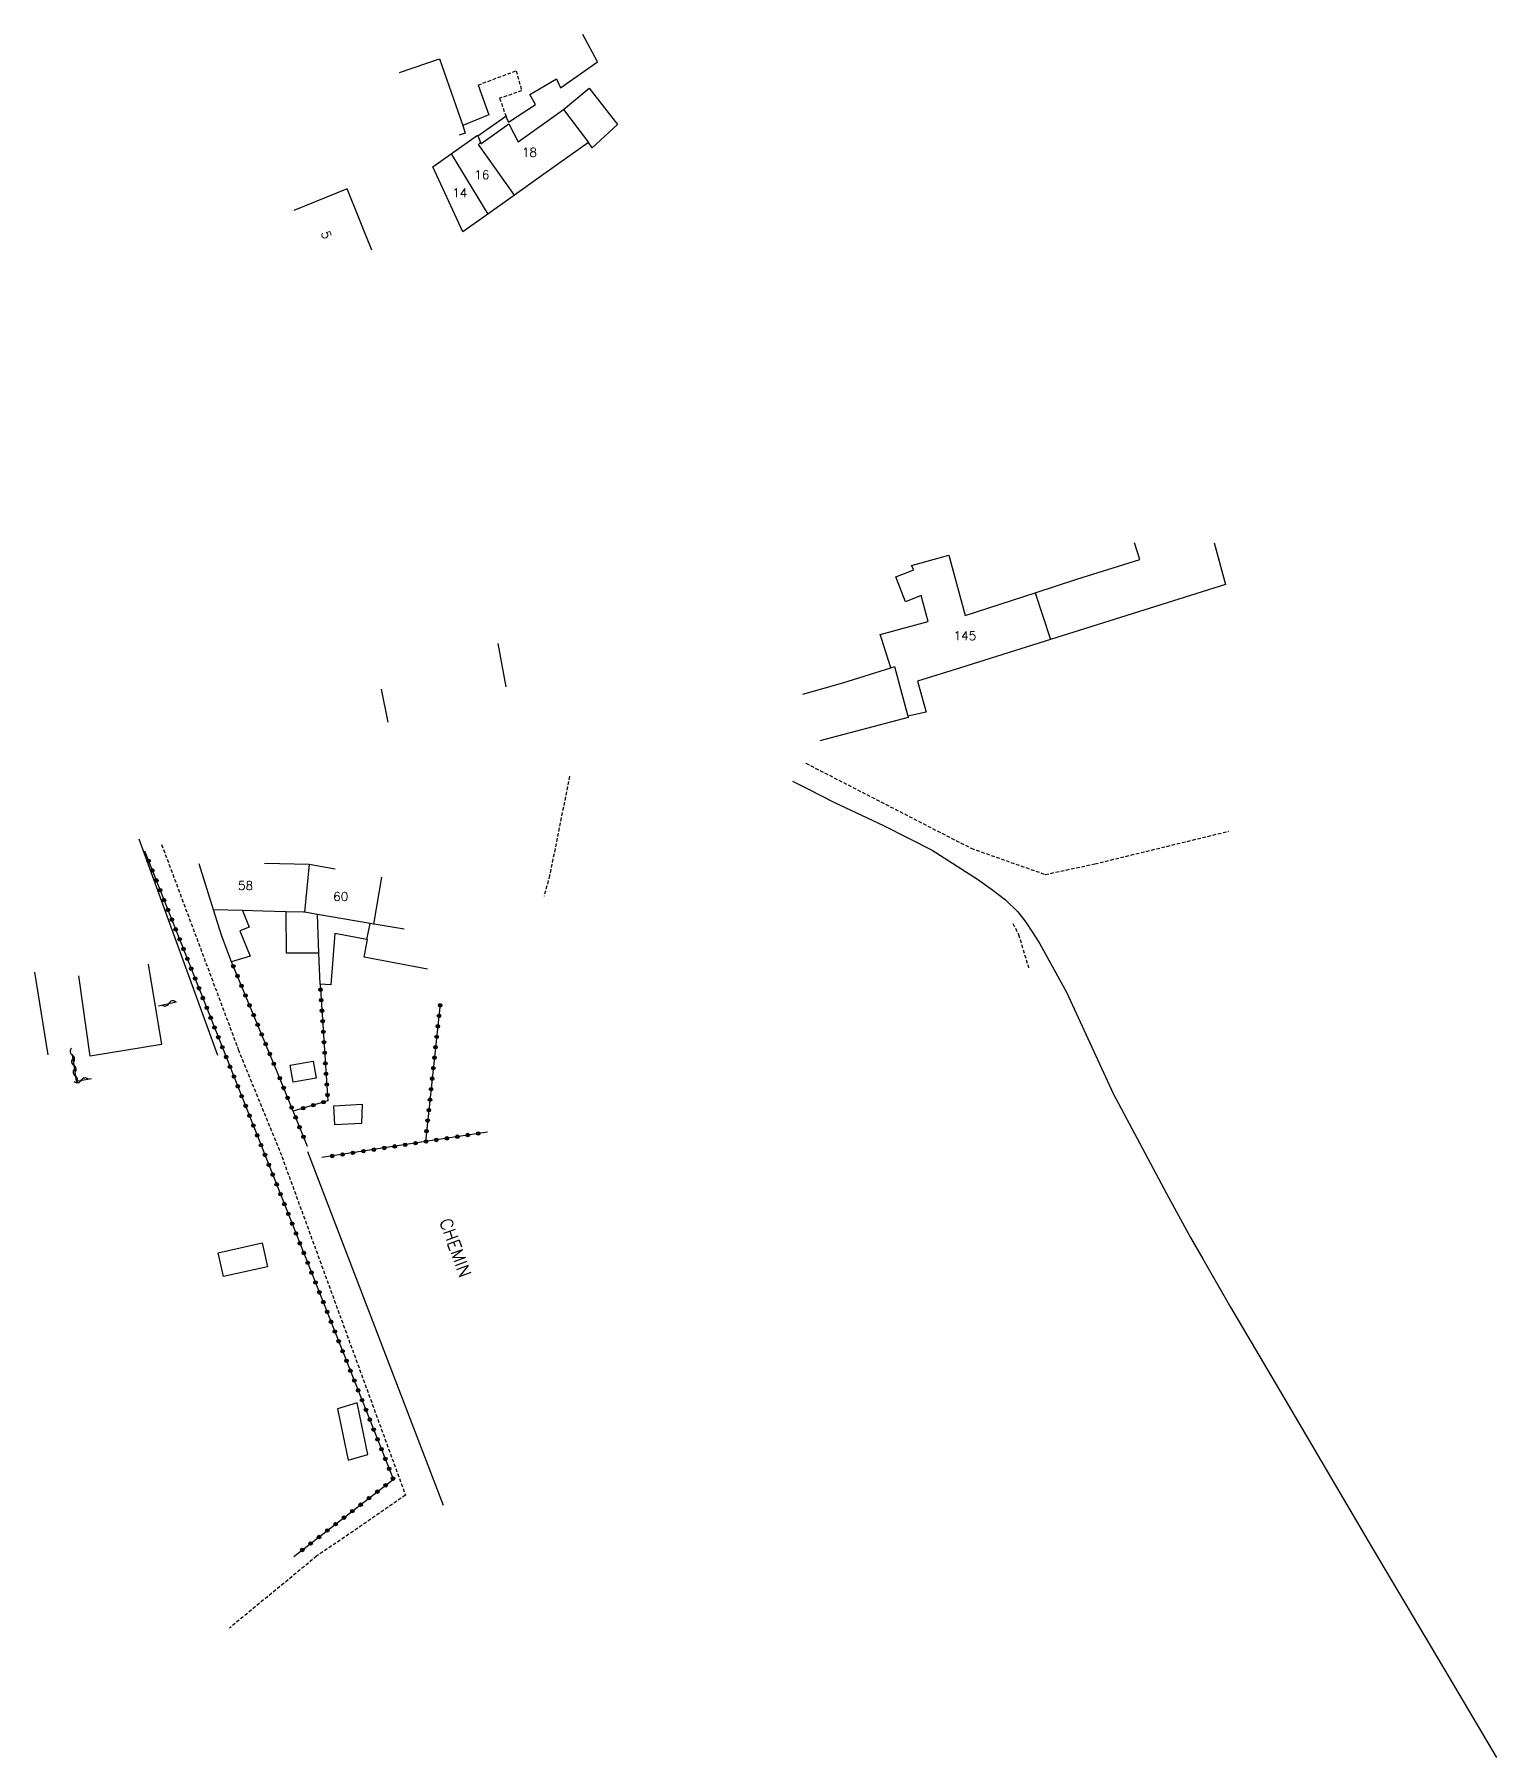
# Model space of a CAD drawing. Header units: millimetres. Extents: x 147003 to 147977, y 131000 to 131734.
# Drawn here: x 147769.3 to 147977.1, y 131000 to 131245.1 of the extents above; entities that cross this region are included whole.
import ezdxf
from ezdxf.enums import TextEntityAlignment as Align

# ---------------------------------------------------------------- set-up
doc = ezdxf.new("R2010")
doc.units = ezdxf.units.MM
doc.linetypes.add('DASHED', pattern=[0.75, 0.5, -0.25])
doc.layers.get('0').update_dxf_attribs({"linetype": 'CONTINUOUS'})
for name, color, linetype in [('W0001', 6, 'DASHED'), ('W0008', 7, 'CONTINUOUS'), ('W0014', 7, 'CONTINUOUS'), ('W0070', 7, 'DASHED'), ('W0100', 7, 'CONTINUOUS'), ('W0101', 7, 'CONTINUOUS'), ('W0104', 1, 'CONTINUOUS'), ('W0112', 1, 'DASHED'), ('W0303', 7, 'CONTINUOUS'), ('W0310', 3, 'CONTINUOUS'), ('W0323', 7, 'CONTINUOUS'), ('W0989', 7, 'CONTINUOUS'), ('W0991', 7, 'CONTINUOUS'), ('W1102', 7, 'CONTINUOUS')]:
    doc.layers.add(name, color=color, linetype=linetype)
doc.styles.get("Standard").update_dxf_attribs({"font": 'romans.shx', "width": 0.85})

# ---------------------------------------------------------------- blocks, each defined once
blk = doc.blocks.new('t323o')
at = {"color": 0, "linetype": 'Continuous'}
for radius in [0.25, 0.15]:
    blk.add_circle((0, 0), radius, dxfattribs=at)
blk = doc.blocks.new('t310o')
at = {"color": 0, "linetype": 'Continuous'}
for centre, start, end in [((-0.5, 0.38), 216.8699, 323.1304), ((0.5, -0.37), 36.8699, 143.1303)]:
    blk.add_arc(centre, 0.625, start, end, dxfattribs=at)

msp = doc.modelspace()

# ---------------------------------------------------------------- linework, layer by layer
at = {"layer": 'W0001'}
for points in [[(147878.93, 131141.41), (147902.43, 131129.31), (147912.97, 131125.59)], [(147912.97, 131125.59), (147920.02, 131127.1), (147939.06, 131131.75)]]:
    msp.add_lwpolyline(points, dxfattribs=at)
at = {"layer": 'W0008'}
for points in [[(147910.19, 131118.83), (147911.2, 131117.29), (147912.17, 131115.74), (147915.98, 131108.83), (147922.63, 131094.42)], [(147922.63, 131094.42), (147930.18, 131080.22), (147933.61, 131073.98), (147935.35, 131070.92), (147939.31, 131064.04), (147946.28, 131052.23), (147959.46, 131029.83), (147969.64, 131012.64), (147977.12, 131000)]]:
    msp.add_lwpolyline(points, dxfattribs=at)
at = {"layer": 'W0014'}
msp.add_lwpolyline([(147877.03, 131138.84), (147879.11, 131137.82), (147883.02, 131135.85), (147889.98, 131132.54), (147896.86, 131129.05), (147903.32, 131124.94), (147905.33, 131123.49), (147907.3, 131121.97), (147909.07, 131120.27), (147910.19, 131118.83)], dxfattribs=at)
at = {"layer": 'W0070'}
msp.add_lwpolyline([(147787.33, 131129.86), (147798.23, 131100.7), (147804.42, 131085.48), (147822.01, 131037.3), (147809.36, 131028.62), (147796.97, 131018.4)], dxfattribs=at)
at = {"layer": 'W0100', "flags": 128}
msp.add_lwpolyline([(147817.24, 131214.36), (147813.73, 131223.09), (147813.73, 131223.09), (147806.11, 131220.03)], dxfattribs=at)
msp.add_lwpolyline([(147817.24, 131214.36), (147813.73, 131223.09), (147813.73, 131223.09), (147806.11, 131220.03)], dxfattribs=at)
at = {"layer": 'W0101'}
for points in [[(147821.14, 131239.63), (147826.84, 131241.61), (147830.14, 131232.13), (147830.51, 131231.04), (147829.62, 131230.72)], [(147838.03, 131229.77), (147844.47, 131234.37)], [(147844.47, 131234.37), (147848.02, 131229.68)], [(147832.65, 131229.69), (147832.71, 131229.51), (147836.7, 131232.34), (147838.03, 131229.77)], [(147828.51, 131228.07), (147832.26, 131230.73), (147832.29, 131230.64), (147832.65, 131229.69)], [(147848.02, 131229.68), (147841.36, 131224.94)], [(147825.91, 131226.23), (147828.51, 131228.07)], [(147833.69, 131219.49), (147830.17, 131216.98), (147825.91, 131226.23)], [(147841.36, 131224.94), (147837.52, 131222.21)], [(147837.52, 131222.21), (147833.69, 131219.49)], [(147891, 131154.97), (147889.68, 131159.17), (147889.51, 131159.71), (147896.32, 131161.55), (147895.32, 131165.25), (147893.08, 131164.38), (147891.7, 131167.93), (147894.28, 131168.93), (147893.94, 131169.54), (147899.26, 131170.98), (147901.57, 131162.4), (147911.53, 131165.65), (147913.7, 131159), (147900.89, 131154.97), (147894.82, 131153.06), (147896.01, 131148.66), (147893.43, 131148.11)], [(147878.5, 131151.22), (147884.2, 131152.83), (147891, 131154.97)], [(147893.43, 131148.11), (147893.43, 131148.11), (147893.49, 131147.9), (147880.92, 131144.62)], [(147794.69, 131120.56), (147792.65, 131127.1), (147792.65, 131127.1), (147792.65, 131127.1)], [(147801.98, 131127.21), (147808.32, 131127.04)], [(147808.32, 131127.04), (147807.64, 131120.22)], [(147808.32, 131127.04), (147811.99, 131126.37), (147811.99, 131126.37), (147811.99, 131126.37), (147811.99, 131126.37)], [(147801.74, 131120.38), (147798.85, 131120.46), (147794.69, 131120.56)], [(147807.64, 131120.22), (147807.52, 131120.24), (147807.52, 131120.23), (147805.05, 131120.3), (147801.74, 131120.38)], [(147817.46, 131118.54), (147817.46, 131118.54), (147816.97, 131118.62), (147809.49, 131119.9), (147807.64, 131120.22)], [(147821.8, 131117.8), (147817.54, 131118.53), (147817.46, 131118.54)], [(147785.42, 131112.82), (147787.33, 131101.41), (147777.18, 131099.74)], [(147777.18, 131099.74), (147775.54, 131111.19), (147775.54, 131111.19), (147775.54, 131111.19), (147775.54, 131111.19), (147775.54, 131111.19)]]:
    msp.add_lwpolyline(points, dxfattribs=at)
at = {"layer": 'W0104'}
for points in [[(147832.29, 131230.64), (147836.27, 131233.43), (147836.36, 131233.22), (147836.65, 131232.57), (147840.51, 131235.09), (147839.67, 131236.51), (147843.46, 131238.76), (147844.03, 131237.47), (147849.31, 131241.17), (147847.23, 131245.06), (147847.23, 131245.06), (147847.23, 131245.06)], [(147832.32, 131237.86), (147832.32, 131237.86), (147833.86, 131233.61), (147830.14, 131232.13)], [(147844.47, 131234.37), (147848.13, 131237.43), (147852.13, 131232.24), (147848.55, 131228.95), (147848.02, 131229.68)], [(147911.53, 131165.65), (147917.43, 131167.58), (147917.43, 131167.58), (147926.39, 131170.39), (147925.64, 131172.77)], [(147936.96, 131172.77), (147938.57, 131166.83), (147913.7, 131159)], [(147798.85, 131120.46), (147799.8, 131118.12), (147798.45, 131117.57), (147799.91, 131113.99), (147797.27, 131113.16), (147795.87, 131116.8), (147794.69, 131120.56)], [(147809.7, 131114.4), (147805.07, 131114.38), (147805.05, 131120.3)], [(147825.12, 131112.12), (147816.14, 131113.81), (147816.61, 131116.32), (147816.53, 131116.34), (147811.96, 131117.19), (147811.4, 131109.9), (147809.86, 131110.01), (147809.7, 131114.4), (147809.49, 131119.9)], [(147816.53, 131116.34), (147816.97, 131118.62)]]:
    msp.add_lwpolyline(points, dxfattribs=at)
for points in [[(147806.02, 131096.04), (147805.59, 131098.45), (147808.86, 131099.03), (147809.29, 131096.61)], [(147811.98, 131089.98), (147811.83, 131092.7), (147815.82, 131092.92), (147815.75, 131090.19)], [(147795.38, 131071.79), (147801.62, 131073.18), (147802.37, 131069.8), (147796.13, 131068.41)], [(147813.86, 131042.29), (147816.65, 131043.1), (147815.12, 131050.43), (147812.33, 131049.61)]]:
    msp.add_lwpolyline(points, close=True, dxfattribs=at)
at = {"layer": 'W0112'}
for points in [[(147832.32, 131237.86), (147837.74, 131239.9), (147838.52, 131237.04), (147835.38, 131235.98), (147836.36, 131233.22)], [(147845.33, 131139.56), (147845.33, 131139.56), (147842.5, 131125.44), (147841.71, 131122.52)], [(147908.37, 131118.61), (147909.17, 131117.05), (147910.59, 131112.32)]]:
    msp.add_lwpolyline(points, dxfattribs=at)
at = {"layer": 'W0303'}
for points in [[(147784.1, 131130.67), (147795.27, 131099.87)], [(147769.25, 131111.7), (147771.15, 131099.95)], [(147808.08, 131086.2), (147827.36, 131035.91)]]:
    msp.add_lwpolyline(points, dxfattribs=at)
at = {"layer": 'W0310'}
for points in [[(147786.91, 131106.9), (147789.43, 131107.48)], [(147774.62, 131100.03), (147775.16, 131096.18), (147777.38, 131096.56)]]:
    msp.add_lwpolyline(points, dxfattribs=at)
at = {"layer": 'W0323'}
for points in [[(147806.15, 131028.6), (147820.28, 131039.57), (147795.87, 131101.26), (147784.93, 131128.91)], [(147803.86, 131097.29), (147797.27, 131113.16)], [(147809.86, 131110.01), (147810.97, 131093.4), (147806.02, 131091.92)], [(147826.95, 131107.18), (147824.84, 131087.6)], [(147808.06, 131086.88), (147806.02, 131091.92), (147803.86, 131097.29)], [(147833.67, 131088.96), (147824.84, 131087.6), (147810.1, 131085.32)]]:
    msp.add_lwpolyline(points, dxfattribs=at)
at = {"layer": 'W1102'}
for points in [[(147837.52, 131222.21), (147832.39, 131229.41), (147832.65, 131229.69)], [(147828.51, 131228.07), (147833.69, 131219.49)], [(147891, 131154.97), (147891.55, 131155.15), (147893.43, 131148.11)], [(147818.59, 131125.19), (147817.46, 131118.54)]]:
    msp.add_lwpolyline(points, dxfattribs=at)
at = {"layer": 'W1102', "flags": 128}
for points in [[(147836.3, 131152.28), (147835.2, 131158.44)], [(147819.55, 131147.26), (147818.6, 131151.95)]]:
    msp.add_lwpolyline(points, dxfattribs=at)

# ---------------------------------------------------------------- block references
at = {"layer": 'W0310'}
for p, rotation in [((147788.37, 131107.24), 12.87500155968435), ((147774.64, 131099.9), 278.0049570573294), ((147774.85, 131098.42), 278.0049570573294), ((147775.06, 131096.93), 278.0049570573294), ((147775.9, 131096.31), 9.529393619740775)]:
    msp.add_blockref('t310o', p, dxfattribs=dict(at, rotation=rotation))
at = {"layer": 'W0323'}
for p, rotation in [((147785.47, 131127.54), 111.5788499203796), ((147786.02, 131126.15), 111.5788499203796), ((147786.58, 131124.75), 111.5788499203796), ((147787.13, 131123.36), 111.5788499203796), ((147787.68, 131121.96), 111.5788499203796), ((147788.23, 131120.57), 111.5788499203796), ((147788.78, 131119.17), 111.5788499203796), ((147789.33, 131117.78), 111.5788499203796), ((147789.89, 131116.38), 111.5788499203796), ((147790.44, 131114.99), 111.5788499203796), ((147790.99, 131113.59), 111.5788499203796), ((147791.54, 131112.2), 111.5788499203796), ((147797.53, 131112.53), 112.5359702188184), ((147798.11, 131111.14), 112.5359702188184), ((147792.09, 131110.8), 111.5788499203796), ((147792.64, 131109.41), 111.5788499203796), ((147798.68, 131109.76), 112.5359702188184), ((147809.92, 131109.2), 273.8044629845225), ((147793.2, 131108.01), 111.5788499203796), ((147793.75, 131106.62), 111.5788499203796), ((147799.26, 131108.37), 112.5359702188184), ((147799.83, 131106.99), 112.5359702188184), ((147810.02, 131107.71), 273.8044629845225), ((147826.93, 131106.98), 263.8592953646919), ((147794.3, 131105.22), 111.5788499203796), ((147794.85, 131103.83), 111.5788499203796), ((147800.41, 131105.6), 112.5359702188184), ((147800.98, 131104.22), 112.5359702188184), ((147810.12, 131106.21), 273.8044629845225), ((147810.22, 131104.71), 273.8044629845225), ((147826.61, 131104), 263.8592953646919), ((147826.77, 131105.49), 263.8592953646919), ((147795.4, 131102.43), 111.5788499203796), ((147801.56, 131102.83), 112.5359702188184), ((147802.13, 131101.45), 112.5359702188184), ((147810.32, 131103.22), 273.8044629845225), ((147810.42, 131101.72), 273.8044629845225), ((147826.44, 131102.51), 263.8592953646919), ((147795.96, 131101.04), 111.591663823496), ((147796.51, 131099.64), 111.591663823496), ((147802.71, 131100.06), 112.5359702188184), ((147810.52, 131100.22), 273.8044629845225), ((147826.12, 131099.53), 263.8592953646919), ((147826.28, 131101.02), 263.8592953646919), ((147797.06, 131098.25), 111.591663823496), ((147797.61, 131096.86), 111.591663823496), ((147803.28, 131098.67), 112.5359702188184), ((147804.13, 131096.62), 111.9944848123436), ((147810.61, 131098.73), 273.8044629845225), ((147810.71, 131097.23), 273.8044629845225), ((147825.8, 131096.54), 263.8592953646919), ((147825.96, 131098.04), 263.8592953646919), ((147798.16, 131095.46), 111.591663823496), ((147798.71, 131094.07), 111.591663823496), ((147804.69, 131095.23), 111.9944848123436), ((147810.81, 131095.73), 273.8044629845225), ((147810.91, 131094.24), 273.8044629845225), ((147825.64, 131095.05), 263.8592953646919), ((147799.27, 131092.67), 111.591663823496), ((147805.25, 131093.83), 111.9944848123436), ((147805.81, 131092.44), 111.9944848123436), ((147807.46, 131092.35), 196.5875649893025), ((147808.9, 131092.78), 196.5875649893025), ((147810.34, 131093.21), 196.5875649893025), ((147825.32, 131092.07), 263.8592953646919), ((147825.48, 131093.56), 263.8592953646919), ((147799.82, 131091.28), 111.591663823496), ((147800.37, 131089.88), 111.591663823496), ((147806.38, 131091.05), 111.991129917024), ((147806.94, 131089.66), 111.991129917024), ((147825.16, 131090.58), 263.8592953646919), ((147800.92, 131088.49), 111.591663823496), ((147801.47, 131087.09), 111.591663823496), ((147807.5, 131088.27), 111.991129917024), ((147818.99, 131086.69), 188.7937513207559), ((147820.47, 131086.92), 188.7937513207559), ((147821.95, 131087.15), 188.7937513207559), ((147823.44, 131087.38), 188.7937513207559), ((147824.92, 131087.61), 188.7957287061085), ((147825, 131089.09), 263.8592953646919), ((147826.4, 131087.84), 188.7957287061085), ((147827.88, 131088.07), 188.7957287061085), ((147829.37, 131088.3), 188.7957287061085), ((147830.85, 131088.53), 188.7957287061085), ((147832.33, 131088.76), 188.7957287061085), ((147802.03, 131085.7), 111.591663823496), ((147802.58, 131084.3), 111.591663823496), ((147811.58, 131085.54), 188.7937513207559), ((147813.06, 131085.77), 188.7937513207559), ((147814.54, 131086), 188.7937513207559), ((147816.02, 131086.23), 188.7937513207559), ((147817.51, 131086.46), 188.7937513207559), ((147803.13, 131082.91), 111.591663823496), ((147803.68, 131081.51), 111.591663823496), ((147804.23, 131080.12), 111.591663823496), ((147804.79, 131078.72), 111.591663823496), ((147805.34, 131077.33), 111.591663823496), ((147805.89, 131075.93), 111.591663823496), ((147806.44, 131074.54), 111.591663823496), ((147806.99, 131073.14), 111.591663823496), ((147807.55, 131071.75), 111.591663823496), ((147808.1, 131070.36), 111.591663823496), ((147808.65, 131068.96), 111.591663823496), ((147809.2, 131067.57), 111.591663823496), ((147809.75, 131066.17), 111.591663823496), ((147810.31, 131064.78), 111.591663823496), ((147810.86, 131063.38), 111.591663823496), ((147811.41, 131061.99), 111.591663823496), ((147811.96, 131060.59), 111.591663823496), ((147812.51, 131059.2), 111.591663823496), ((147813.07, 131057.8), 111.591663823496), ((147813.62, 131056.41), 111.591663823496), ((147814.17, 131055.01), 111.591663823496), ((147814.72, 131053.62), 111.591663823496), ((147815.27, 131052.22), 111.591663823496), ((147815.83, 131050.83), 111.591663823496), ((147816.38, 131049.43), 111.591663823496), ((147816.93, 131048.04), 111.591663823496), ((147817.48, 131046.64), 111.591663823496), ((147818.03, 131045.25), 111.591663823496), ((147818.59, 131043.85), 111.591663823496), ((147819.14, 131042.46), 111.591663823496), ((147819.69, 131041.07), 111.591663823496), ((147818, 131037.8), 37.79745523789683), ((147819.19, 131038.72), 37.79745523789683), ((147820.24, 131039.67), 111.591663823496), ((147815.63, 131035.96), 37.79745523789683), ((147816.81, 131036.88), 37.79745523789683), ((147812.07, 131033.2), 37.79745523789683), ((147813.26, 131034.12), 37.79745523789683), ((147814.44, 131035.04), 37.79745523789683), ((147808.52, 131030.44), 37.79745523789683), ((147809.7, 131031.36), 37.79745523789683), ((147810.89, 131032.28), 37.79745523789683), ((147807.33, 131029.52), 37.79745523789683)]:
    msp.add_blockref('t323o', p, dxfattribs=dict(at, rotation=rotation))

# ---------------------------------------------------------------- texts
at = {"layer": 'W0989'}
msp.add_text('CHEMIN', height=1.75, rotation=289.6811, dxfattribs=at).set_placement((147827.62, 131076.59), align=Align.MIDDLE_LEFT)
at = {"layer": 'W0991'}
for s, p in [('18', (147839.63, 131228.29)), ('16', (147832.87, 131225.11)), ('14', (147829.73, 131222.53)), ('145', (147901.54, 131159.54)), ('58', (147799.27, 131124.02)), ('60', (147812.79, 131122.45))]:
    msp.add_text(s, height=1.25, dxfattribs=at).set_placement(p, align=Align.MIDDLE_CENTER)
msp.add_text('5', height=1.25, rotation=290.8579, dxfattribs=at).set_placement((147809.96, 131216.84))

doc.saveas('drawing.dxf')
